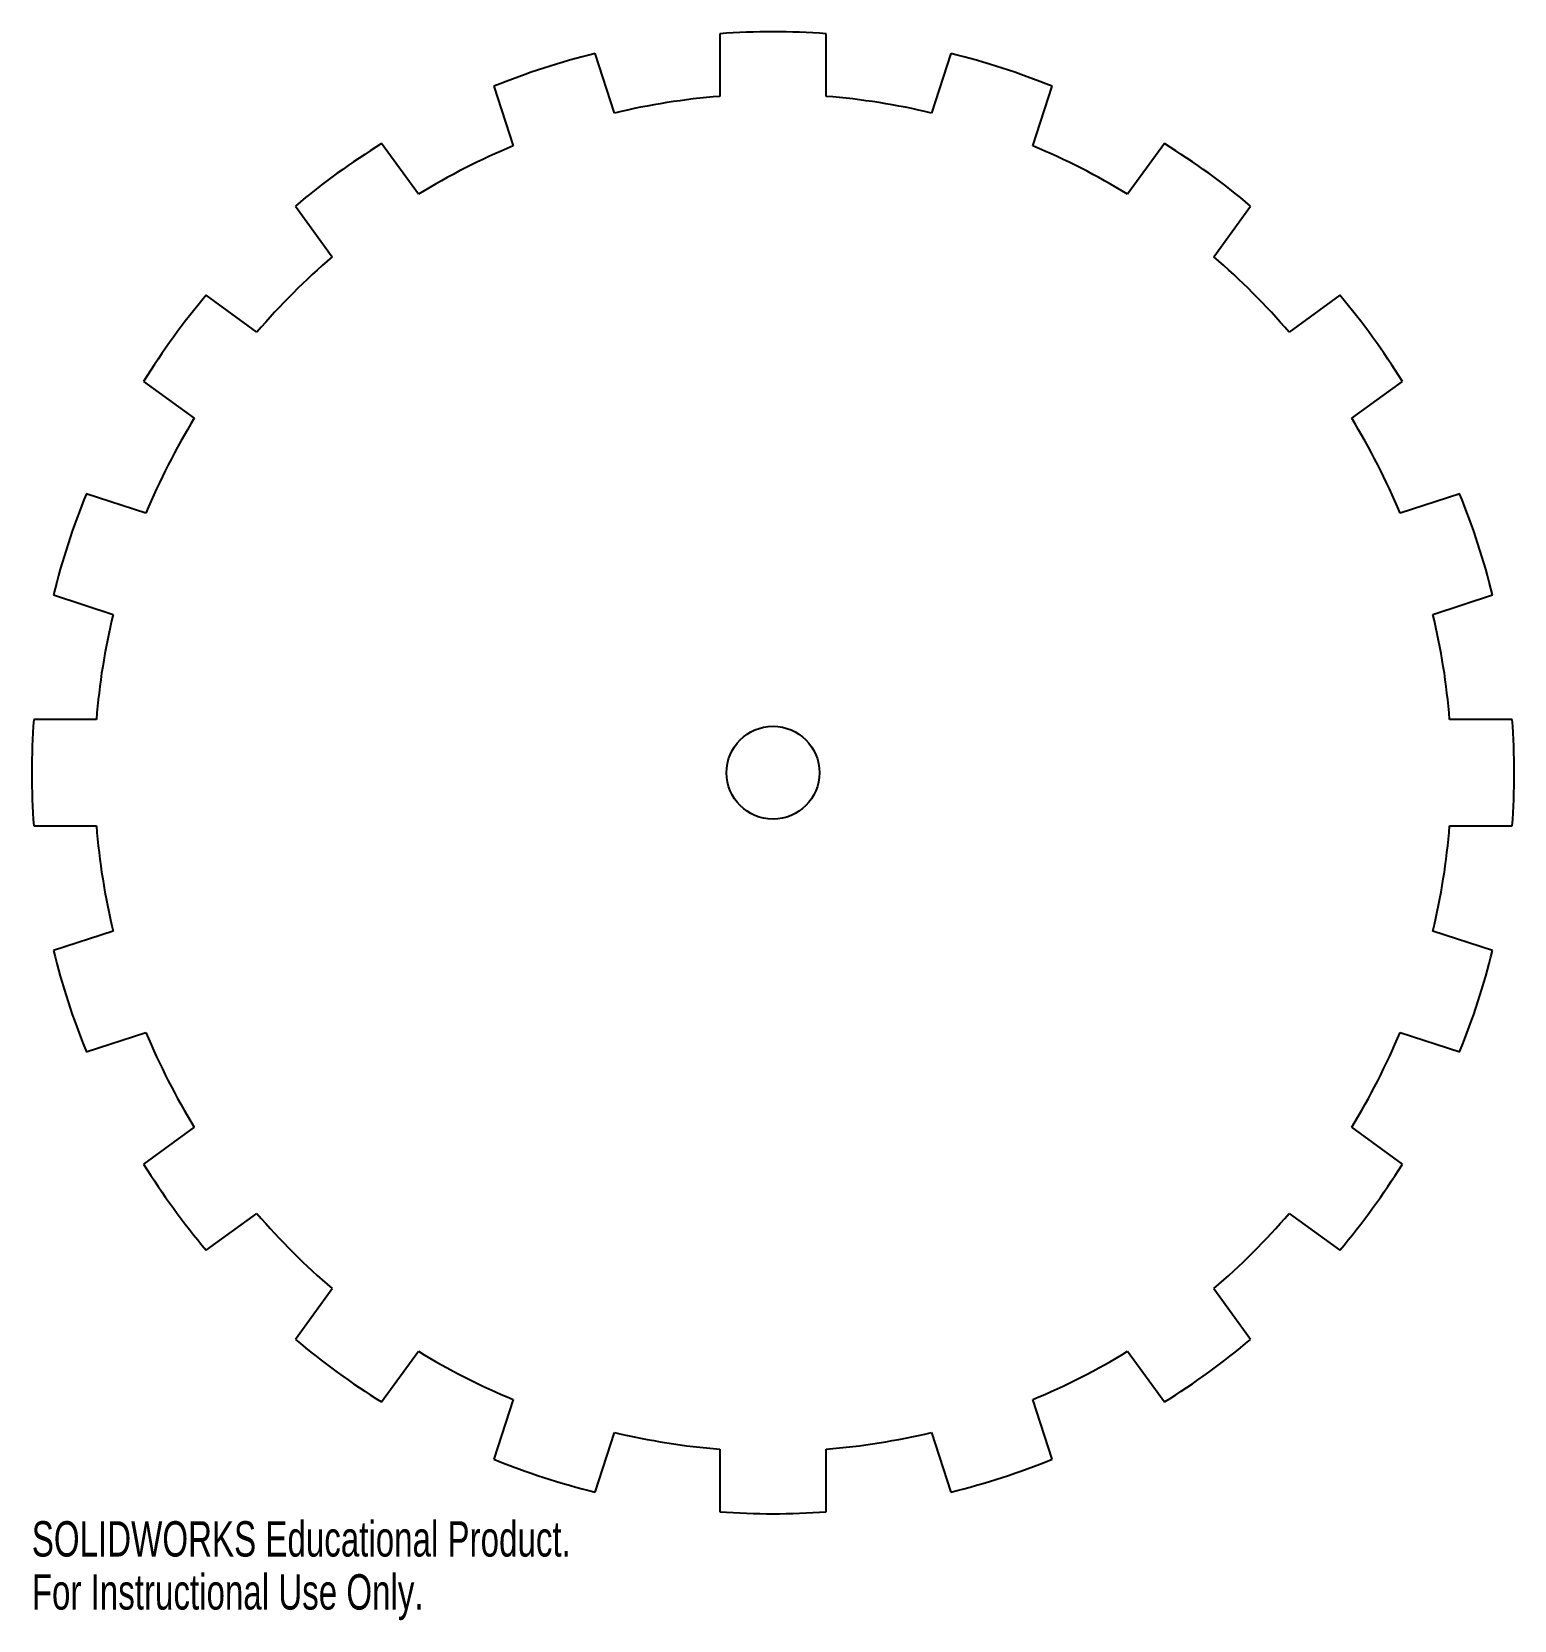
# Model space of a CAD drawing. Header units: inches. Extents: x -3.99 to 3.99, y -4.56 to 3.99.
import ezdxf

# ---------------------------------------------------------------- set-up
doc = ezdxf.new("R2010")
doc.units = ezdxf.units.IN
doc.header["$MEASUREMENT"] = 0
doc.styles.add('SLDTEXTSTYLE0', font='TXT', dxfattribs={"width": 0.7})

msp = doc.modelspace()

# ---------------------------------------------------------------- linework, layer by layer
at = {"color": 7, "linetype": 'Continuous', "lineweight": 25}
for p, q in [((-0.2866, 3.9787), (-0.2866, 3.6412)), ((0.2866, 3.6412), (0.2866, 3.9787)), ((-0.8527, 3.5516), (-0.957, 3.8726)), ((0.957, 3.8726), (0.8527, 3.5516)), ((-1.502, 3.6955), (-1.3978, 3.3745)), ((1.3978, 3.3745), (1.502, 3.6955)), ((-1.9084, 3.1143), (-2.1068, 3.3873)), ((2.1068, 3.3873), (1.9084, 3.1143)), ((-2.5705, 3.0504), (-2.3721, 2.7774)), ((2.3721, 2.7774), (2.5705, 3.0504)), ((-2.7774, 2.3721), (-3.0504, 2.5705)), ((3.0504, 2.5705), (2.7774, 2.3721)), ((-3.3873, 2.1068), (-3.1143, 1.9084)), ((3.1143, 1.9084), (3.3873, 2.1068)), ((-3.3745, 1.3978), (-3.6955, 1.502)), ((3.6955, 1.502), (3.3745, 1.3978)), ((-3.8726, 0.957), (-3.5516, 0.8527)), ((3.5516, 0.8527), (3.8726, 0.957)), ((-3.6412, 0.2866), (-3.9787, 0.2866)), ((3.9787, 0.2866), (3.6412, 0.2866)), ((-3.9787, -0.2866), (-3.6412, -0.2866)), ((3.6412, -0.2866), (3.9787, -0.2866)), ((-3.5516, -0.8527), (-3.8726, -0.957)), ((3.8726, -0.957), (3.5516, -0.8527)), ((-3.6955, -1.502), (-3.3745, -1.3978)), ((3.3745, -1.3978), (3.6955, -1.502)), ((-3.1143, -1.9084), (-3.3873, -2.1068)), ((3.3873, -2.1068), (3.1143, -1.9084)), ((-3.0504, -2.5705), (-2.7774, -2.3721)), ((2.7774, -2.3721), (3.0504, -2.5705)), ((-2.3721, -2.7774), (-2.5705, -3.0504)), ((2.5705, -3.0504), (2.3721, -2.7774)), ((-2.1068, -3.3873), (-1.9084, -3.1143)), ((1.9084, -3.1143), (2.1068, -3.3873)), ((-1.3978, -3.3745), (-1.502, -3.6955)), ((1.502, -3.6955), (1.3978, -3.3745)), ((-0.957, -3.8726), (-0.8527, -3.5516)), ((0.8527, -3.5516), (0.957, -3.8726)), ((-0.2866, -3.6412), (-0.2866, -3.9787)), ((0.2866, -3.9787), (0.2866, -3.6412))]:
    msp.add_line(p, q, dxfattribs=at)
msp.add_circle((0, 0), 0.25, dxfattribs=at)
for radius, start, end in [(3.989, 85.88034, 94.11966), (3.989, 103.88034, 112.11966), (3.989, 67.88034, 76.11966), (3.6525, 94.5, 103.5), (3.6525, 76.5, 85.5), (3.989, 121.88034, 130.11966), (3.6525, 112.5, 121.5), (3.6525, 58.5, 67.5), (3.989, 49.88034, 58.11966), (3.6525, 130.5, 139.5), (3.6525, 40.5, 49.5), (3.989, 139.88034, 148.11966), (3.989, 31.88034, 40.11966), (3.6525, 148.5, 157.5), (3.6525, 22.5, 31.5), (3.989, 157.88034, 166.11966), (3.989, 13.88034, 22.11966), (3.6525, 166.5, 175.5), (3.6525, 4.5, 13.5), (3.989, 175.88034, 184.11966), (3.989, 355.88034, 4.11966), (3.6525, 184.5, 193.5), (3.6525, 346.5, 355.5), (3.989, 193.88034, 202.11966), (3.989, 337.88034, 346.11966), (3.6525, 202.5, 211.5), (3.6525, 328.5, 337.5), (3.989, 211.88034, 220.11966), (3.989, 319.88034, 328.11966), (3.6525, 220.5, 229.5), (3.6525, 310.5, 319.5), (3.989, 229.88034, 238.11966), (3.989, 301.88034, 310.11966), (3.6525, 238.5, 247.5), (3.6525, 292.5, 301.5), (3.6525, 256.5, 265.5), (3.6525, 274.5, 283.5), (3.989, 247.88034, 256.11966), (3.989, 283.88034, 292.11966), (3.989, 265.88034, 274.11966)]:
    msp.add_arc((0, 0), radius, start, end, dxfattribs=at)

# ---------------------------------------------------------------- texts
at = {"color": 7, "linetype": 'Continuous', "char_height": 0.1903, "attachment_point": 1, "style": 'SLDTEXTSTYLE0'}
for s, insert in [('SOLIDWORKS Educational Product.', (-3.989, -4.0292)), ('For Instructional Use Only.', (-3.989, -4.3146))]:
    msp.add_mtext(s, dxfattribs=dict(at, insert=insert))

doc.saveas('drawing.dxf')
